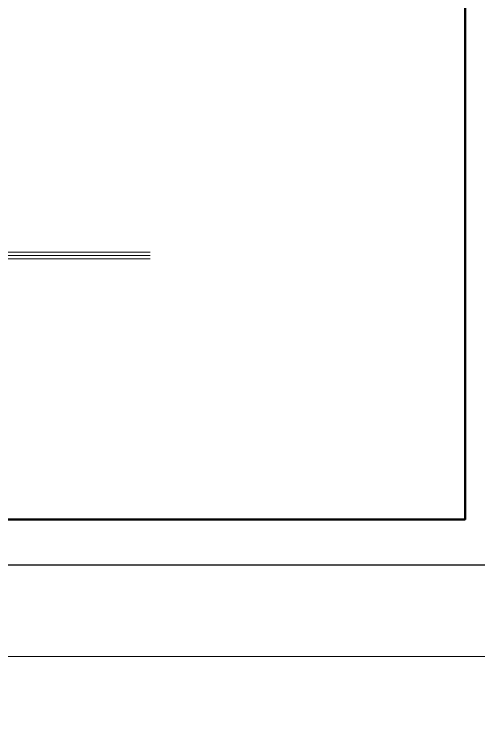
# Model space of a CAD drawing. Header units: centimetres. Extents: x 134057 to 145613, y 5028 to 39996.
# Drawn here: x 136970 to 137486, y 13975 to 14763 of the extents above; entities that cross this region are included whole.
import ezdxf

# ---------------------------------------------------------------- set-up
doc = ezdxf.new("R2010")
doc.units = ezdxf.units.CM
for name, color, linetype, lineweight in [('0.1', 253, 'Continuous', 9), ('Kertas', 252, 'Continuous', 20), ('Legenda', 252, 'Continuous', 20)]:
    doc.layers.add(name, color=color, linetype=linetype, lineweight=lineweight)

msp = doc.modelspace()

# ---------------------------------------------------------------- linework, layer by layer
at = {"layer": '0.1', "linetype": 'Continuous', "lineweight": 9}
for p, q in [((136376.732, 14499.18), (137120.827, 14499.18)), ((136376.732, 14491.591), (137120.827, 14491.591))]:
    msp.add_line(p, q, dxfattribs=at)
at = {"layer": '0.1', "linetype": 'Continuous', "lineweight": 15}
msp.add_line((136390.07, 14495.385), (137120.827, 14495.385), dxfattribs=at)
at = {"layer": 'Kertas'}
for points in [[(134078.342, 17058.174), (138280.779, 17058.174), (138280.779, 14050.647), (134078.342, 14050.647)], [(134078.342, 14050.647), (138280.779, 14050.647), (138280.779, 11043.12), (134078.342, 11043.12)]]:
    msp.add_lwpolyline(points, close=True, dxfattribs=at)
at = {"layer": 'Legenda', "color": 5, "lineweight": 30}
msp.add_lwpolyline([(134230.237, 16906.278), (138179.515, 16906.278), (138179.515, 14151.91), (134230.237, 14151.91)], close=True, dxfattribs=at)
at = {"layer": 'Legenda', "color": 1, "lineweight": 50}
msp.add_lwpolyline([(134280.869, 16855.647), (137470.671, 16855.647), (137470.671, 14202.542), (134280.869, 14202.542)], close=True, dxfattribs=at)

doc.saveas('drawing.dxf')
